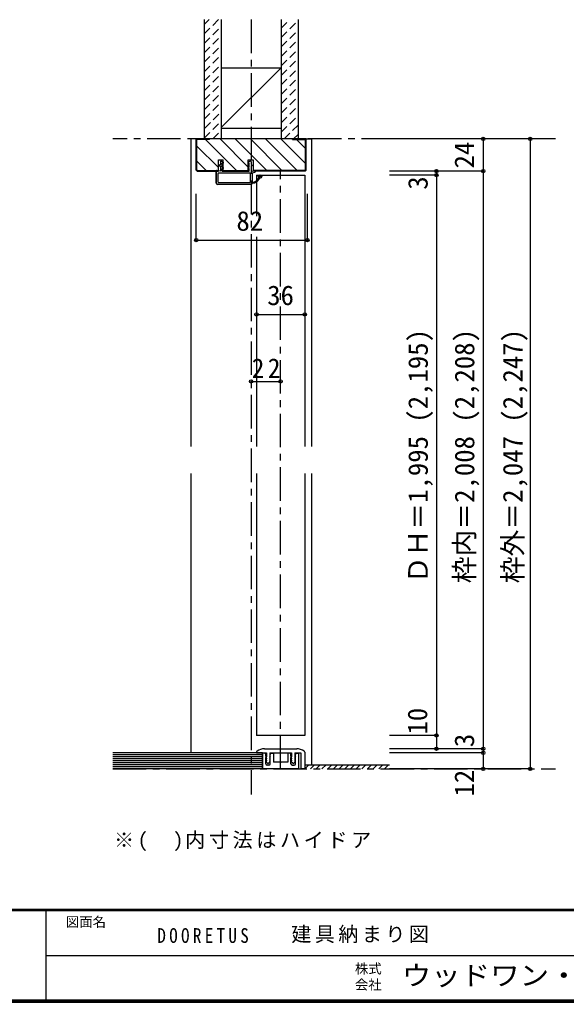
# Model space of a CAD drawing. Units: millimetres at full size, sheet at 1:5; details may follow other scales. Extents: x -973 to 977, y -718 to 696.
# Drawn here: x -18 to 390, y -701 to 32 of the extents above; entities that cross this region are included whole.
import ezdxf
from ezdxf.enums import TextEntityAlignment as Align

# ---------------------------------------------------------------- set-up
doc = ezdxf.new("R2010")
doc.units = ezdxf.units.MM
doc.header["$LTSCALE"] = 5
doc.header["$PDMODE"] = 32
doc.header["$PDSIZE"] = 2.5
doc.linetypes.add('CHAIN1', pattern=[8, 5, -1, 1, -1])
doc.linetypes.add('DASHED1', pattern=[1.8, 1.2, -0.6])
for name, color, linetype in [('0-0_補助線', 7, 'Continuous'), ('0-1_通り芯', 4, 'CHAIN1'), ('0-2_柱', 3, 'Continuous'), ('0-3_仕上げ', 7, 'Continuous'), ('0-4_枠', 3, 'Continuous'), ('0-6_扉', 6, 'Continuous'), ('0-7_金物', 7, 'Continuous'), ('0-A_文字', 7, 'Continuous'), ('0-B_寸法', 7, 'Continuous'), ('0-C_ハッチ', 4, 'DASHED1'), ('F-0_補助線', 7, 'Continuous'), ('F-1_枠', 6, 'Continuous'), ('F-A_文字', 7, 'Continuous')]:
    doc.layers.add(name, color=color, linetype=linetype)
doc.styles.add('ＭＳ ゴシック', font='')
doc.styles.get('ＭＳ ゴシック').set_extended_font_data('MS Gothic')

# ---------------------------------------------------------------- blocks, each defined once
blk = doc.blocks.new('2')
at = {"layer": '0-0_補助線'}
for p, q in [((-9.846, -9.622), (-9.846, 15.078)), ((-8.846, 16.078), (0.354, 16.078)), ((-8.846, 15.878), (0.637, 15.878)), ((-8.146, 14.678), (-1.546, 14.678)), ((-8.446, 14.378), (-8.446, -8.922)), ((-1.246, 14.378), (-1.246, -8.922)), ((0.154, 11.653), (2.154, 11.653)), ((0.154, 11.653), (0.154, -8.497)), ((2.154, 10.953), (2.154, 11.653)), ((3.154, 11.653), (2.512, 10.83)), ((3.154, 11.653), (6.154, 11.653)), ((4.154, 13.753), (4.154, 13.053)), ((5.154, 13.053), (4.512, 13.876)), ((7.154, 13.053), (5.154, 13.053)), ((6.154, 10.953), (6.154, 11.653)), ((7.558, 12.258), (6.516, 10.835)), ((-1.48, -10.622), (-8.846, -10.622)), ((-1.546, -9.222), (-8.146, -9.222)), ((-1.189, -10.85), (-0.732, -12.694)), ((0.354, -12.922), (-0.441, -12.922)), ((0.154, -8.497), (2.154, -8.497)), ((4.154, -9.897), (0.154, -9.897)), ((0.154, -9.897), (0.154, -10.622)), ((0.154, -10.622), (0.645, -12.548)), ((2.154, -7.797), (2.154, -8.497)), ((3.154, -8.497), (2.512, -7.674)), ((3.154, -8.497), (6.154, -8.497)), ((4.154, -10.597), (4.154, -9.897)), ((5.154, -9.897), (4.512, -10.72)), ((7.154, -9.897), (5.154, -9.897)), ((6.154, -7.797), (6.154, -8.497)), ((7.558, -9.101), (6.516, -7.679))]:
    blk.add_line(p, q, dxfattribs=at)
for points in [[(-9.646, 15.078), (-9.646, -9.622), (-9.846, -9.622)], [(4.154, 13.053), (0.154, 13.053), (0.649, 15.723)]]:
    blk.add_lwpolyline(points, dxfattribs=at)
for centre, radius, start, end in [((-8.846, 15.078), 1, 90, 180), ((-8.846, 15.078), 0.8, 90, 180), ((-8.146, 14.378), 0.3, 90, 180), ((-1.546, 14.378), 0.3, 0, 90), ((0.354, 15.778), 0.3, 349.49875, 90), ((2.354, 10.953), 0.2, 180, 322.03043), ((4.354, 13.753), 0.2, 37.96957, 180), ((6.354, 10.953), 0.2, 180, 323.78053), ((7.154, 12.553), 0.5, 323.78053, 90), ((-8.846, -9.622), 1, 180, 270), ((-2.846, -10.72), 6, 179.06153, 259.29815), ((-8.146, -8.922), 0.3, 180, 270), ((-2.846, -10.72), 5.3, 178.93757, 259.29815), ((-1.546, -8.922), 0.3, 270, 0), ((-1.48, -10.922), 0.3, 13.9282, 90), ((-0.441, -12.622), 0.3, 193.9282, 270), ((0.354, -12.622), 0.3, 270, 14.29438), ((2.354, -7.797), 0.2, 37.96957, 180), ((4.354, -10.597), 0.2, 180, 322.03043), ((6.354, -7.797), 0.2, 36.21947, 180), ((7.154, -9.397), 0.5, 270, 36.21947), ((-3.896, -16.272), 0.35, 259.29815, 79.29815)]:
    blk.add_arc(centre, radius, start, end, dxfattribs=at)
blk.add_point((-3.896, -16.622), dxfattribs=at)

msp = doc.modelspace()

# ---------------------------------------------------------------- linework, layer by layer
at = {"layer": '0-1_通り芯'}
for p, q in [((155.01, 32.333), (155.01, -545.826)), ((382.367, -56.667), (51.653, -56.667)), ((177.01, -526.667), (177.01, -80.667)), ((51.653, -526.667), (382.367, -526.667))]:
    msp.add_line(p, q, dxfattribs=at)
at = {"layer": '0-2_柱'}
for p, q in [((132.51, -3.667), (177.51, -3.667)), ((132.51, -48.667), (177.51, -48.667))]:
    msp.add_line(p, q, dxfattribs=at)
at = {"layer": '0-2_柱', "color": 7}
msp.add_line((132.51, -48.094), (177.51, -3.667), dxfattribs=at)
at = {"layer": '0-3_仕上げ', "color": 2}
for p, q in [((120.01, 32.333), (120.01, -56.667)), ((132.51, 32.333), (132.51, -56.667)), ((177.51, 32.333), (177.51, -56.667)), ((190.01, 32.333), (190.01, -56.667)), ((163.51, -514.667), (51.653, -514.667)), ((163.51, -526.667), (163.51, -514.667)), ((163.51, -526.667), (51.653, -526.667))]:
    msp.add_line(p, q, dxfattribs=at)
at = {"layer": '0-3_仕上げ'}
for p, q in [((163.51, -516.167), (51.653, -516.167)), ((163.51, -517.667), (51.653, -517.667)), ((163.51, -519.167), (51.653, -519.167)), ((163.51, -520.667), (51.653, -520.667)), ((163.51, -522.167), (51.653, -522.167)), ((163.51, -523.667), (51.653, -523.667)), ((163.51, -525.167), (51.653, -525.167)), ((195.01, -523.667), (258.367, -523.667))]:
    msp.add_line(p, q, dxfattribs=at)
at = {"layer": '0-4_枠', "color": 4}
for p, q in [((114.01, -56.667), (110.01, -56.667)), ((110.01, -56.667), (110.01, -286.167)), ((196.01, -56.667), (200.01, -56.667)), ((200.01, -56.667), (200.01, -286.167)), ((110.01, -306.167), (110.01, -514.667)), ((200.01, -306.167), (200.01, -523.667))]:
    msp.add_line(p, q, dxfattribs=at)
at = {"layer": '0-4_枠'}
for p, q in [((196.01, -56.667), (114.01, -56.667)), ((114.51, -79.752), (114.51, -57.167)), ((124.01, -57.167), (114.51, -57.167)), ((124.01, -57.167), (124.01, -56.667)), ((186.01, -57.167), (186.01, -56.667)), ((186.01, -57.167), (195.51, -57.167)), ((195.51, -79.752), (195.51, -57.167)), ((130.51, -72.167), (134.21, -72.167)), ((130.51, -80.667), (130.51, -72.167)), ((134.21, -80.667), (134.21, -72.167)), ((152.81, -80.667), (152.81, -72.167)), ((114.925, -80.167), (114.51, -79.752)), ((114.925, -80.167), (130.51, -80.167)), ((134.21, -80.167), (152.81, -80.167)), ((195.096, -80.167), (156.51, -80.167)), ((195.096, -80.167), (195.51, -79.752)), ((114.717, -80.667), (130.51, -80.667)), ((134.21, -80.667), (152.81, -80.667)), ((195.303, -80.667), (156.51, -80.667))]:
    msp.add_line(p, q, dxfattribs=at)
for points in [[(114.717, -80.667), (114.01, -79.959), (114.01, -56.667)], [(195.303, -80.667), (196.01, -79.959), (196.01, -56.667)], [(152.81, -72.167), (156.51, -72.167), (156.51, -80.667)]]:
    msp.add_lwpolyline(points, dxfattribs=at)
at = {"layer": '0-6_扉'}
for p, q in [((159.01, -83.667), (159.01, -114.357)), ((159.01, -83.667), (195.01, -83.667)), ((195.01, -83.667), (195.01, -286.167)), ((159.01, -129.588), (159.01, -286.167)), ((159.01, -306.167), (159.01, -501.667)), ((195.01, -306.167), (195.01, -501.667)), ((195.01, -501.667), (159.01, -501.667))]:
    msp.add_line(p, q, dxfattribs=at)
at = {"layer": '0-7_金物'}
for p, q in [((165.01, -511.667), (189.01, -511.667)), ((159.01, -514.183), (159.01, -514.667)), ((159.01, -514.667), (166.36, -514.667)), ((164.96, -514.967), (163.51, -514.967)), ((163.51, -526.667), (163.51, -514.967)), ((163.61, -514.967), (163.61, -526.667)), ((165.96, -517.217), (165.96, -515.967)), ((165.96, -517.217), (166.168, -517.562)), ((165.96, -518.217), (166.168, -517.871)), ((165.96, -522.967), (165.96, -518.217)), ((166.153, -518.012), (166.36, -517.667)), ((166.153, -518.321), (166.36, -518.667)), ((166.153, -519.512), (166.36, -519.167)), ((166.153, -519.821), (166.36, -520.167)), ((166.36, -514.667), (166.36, -517.667)), ((166.36, -518.667), (166.36, -519.167)), ((166.36, -520.167), (166.36, -520.667)), ((168.86, -514.667), (185.16, -514.667)), ((168.86, -514.667), (168.86, -517.667)), ((169.068, -518.012), (168.86, -517.667)), ((169.068, -518.321), (168.86, -518.667)), ((168.86, -518.667), (168.86, -519.167)), ((169.068, -519.512), (168.86, -519.167)), ((169.068, -519.821), (168.86, -520.167)), ((168.86, -520.167), (168.86, -520.667)), ((169.26, -517.217), (169.053, -517.562)), ((169.26, -518.217), (169.053, -517.871)), ((169.26, -517.217), (169.26, -515.967)), ((169.26, -522.967), (169.26, -518.217)), ((170.26, -514.967), (171.61, -514.967)), ((171.61, -514.967), (171.61, -521.667)), ((182.41, -514.967), (182.41, -521.667)), ((183.76, -514.967), (182.41, -514.967)), ((184.76, -517.217), (184.76, -515.967)), ((184.76, -517.217), (184.968, -517.562)), ((184.76, -518.217), (184.968, -517.871)), ((184.76, -522.967), (184.76, -518.217)), ((184.953, -518.012), (185.16, -517.667)), ((184.953, -518.321), (185.16, -518.667)), ((184.953, -519.512), (185.16, -519.167)), ((184.953, -519.821), (185.16, -520.167)), ((185.16, -514.667), (185.16, -517.667)), ((185.16, -518.667), (185.16, -519.167)), ((185.16, -520.167), (185.16, -520.667)), ((187.66, -514.667), (192.01, -514.667)), ((187.66, -514.667), (187.66, -517.667)), ((187.868, -518.012), (187.66, -517.667)), ((187.868, -518.321), (187.66, -518.667)), ((187.66, -518.667), (187.66, -519.167)), ((187.868, -519.512), (187.66, -519.167)), ((187.868, -519.821), (187.66, -520.167)), ((187.66, -520.167), (187.66, -520.667)), ((188.06, -517.217), (187.853, -517.562)), ((188.06, -518.217), (187.853, -517.871)), ((188.06, -517.217), (188.06, -515.967)), ((188.06, -522.967), (188.06, -518.217)), ((189.06, -514.967), (190.51, -514.967)), ((190.41, -514.967), (190.41, -526.667)), ((190.51, -526.667), (190.51, -514.967)), ((192.01, -514.667), (192.01, -526.367)), ((195.01, -514.183), (195.01, -526.367)), ((190.51, -526.667), (163.51, -526.667)), ((166.153, -521.012), (166.36, -520.667)), ((167.244, -522.507), (166.19, -521.371)), ((168.26, -523.967), (166.96, -523.967)), ((169.03, -521.371), (167.977, -522.507)), ((169.068, -521.012), (168.86, -520.667)), ((176.51, -521.667), (171.61, -521.667)), ((177.01, -522.167), (176.51, -521.667)), ((177.01, -522.167), (177.51, -521.667)), ((182.41, -521.667), (177.51, -521.667)), ((184.953, -521.012), (185.16, -520.667)), ((186.044, -522.507), (184.99, -521.371)), ((185.76, -523.967), (187.06, -523.967)), ((187.83, -521.371), (186.777, -522.507)), ((187.868, -521.012), (187.66, -520.667)), ((192.01, -526.367), (195.01, -526.367))]:
    msp.add_line(p, q, dxfattribs=at)
for centre, radius, start, end in [((165.01, -521.667), 10, 90, 123.74899), ((189.01, -521.667), 10, 56.25101, 90), ((160.01, -514.183), 1, 123.74899, 180), ((164.96, -515.967), 1, 0, 90), ((166.41, -518.167), 0.3, 149.05366, 210.94634), ((166.41, -519.667), 0.3, 149.05366, 210.94634), ((165.91, -517.717), 0.3, 329.05368, 30.94635), ((169.31, -517.717), 0.3, 149.05365, 210.94632), ((168.81, -518.167), 0.3, 329.05366, 30.94634), ((168.81, -519.667), 0.3, 329.05366, 30.94634), ((170.26, -515.967), 1, 90, 180), ((183.76, -515.967), 1, 0, 90), ((185.21, -518.167), 0.3, 149.05366, 210.94634), ((185.21, -519.667), 0.3, 149.05366, 210.94634), ((184.71, -517.717), 0.3, 329.05368, 30.94635), ((188.11, -517.717), 0.3, 149.05365, 210.94632), ((187.61, -518.167), 0.3, 329.05366, 30.94634), ((187.61, -519.667), 0.3, 329.05366, 30.94634), ((189.06, -515.967), 1, 90, 180), ((194.01, -514.183), 1, 0, 56.25101), ((166.96, -522.967), 1, 180, 270), ((166.41, -521.167), 0.3, 149.05366, 222.83826), ((167.61, -522.167), 0.5, 222.83826, 317.16174), ((168.26, -522.967), 1, 270, 0), ((168.81, -521.167), 0.3, 317.16174, 30.94634), ((185.76, -522.967), 1, 180, 270), ((185.21, -521.167), 0.3, 149.05366, 222.83826), ((186.41, -522.167), 0.5, 222.83826, 317.16174), ((187.06, -522.967), 1, 270, 0), ((187.61, -521.167), 0.3, 317.16174, 30.94634)]:
    msp.add_arc(centre, radius, start, end, dxfattribs=at)
at = {"layer": '0-B_寸法', "color": 4}
for p, q in [((363.367, -56.667), (258.367, -56.667)), ((328.367, -56.667), (328.367, -526.667)), ((363.367, -56.667), (363.367, -526.667)), ((328.367, -80.667), (258.367, -80.667)), ((293.367, -83.667), (258.367, -83.667)), ((293.367, -80.667), (293.367, -511.667)), ((114.01, -132.088), (114.01, -97.566)), ((197.01, -132.088), (197.01, -97.566)), ((114.01, -132.088), (197.01, -132.088)), ((159.01, -187.548), (195.01, -187.548)), ((155.01, -237.548), (177.01, -237.548)), ((293.367, -501.667), (258.367, -501.667)), ((328.367, -511.667), (258.367, -511.667)), ((328.367, -514.667), (258.367, -514.667)), ((363.367, -526.667), (258.367, -526.667))]:
    msp.add_line(p, q, dxfattribs=at)
at = {"layer": '0-B_寸法'}
for p in [(328.367, -56.667), (363.367, -56.667), (293.367, -80.667), (328.367, -80.667), (293.367, -83.667), (114.01, -132.088), (197.01, -132.088), (159.01, -187.548), (195.01, -187.548), (155.01, -237.548), (177.01, -237.548), (293.367, -501.667), (293.367, -511.667), (328.367, -511.667), (328.367, -514.667), (328.367, -526.667), (363.367, -526.667)]:
    msp.add_point(p, dxfattribs=at)
at = {"layer": '0-C_ハッチ'}
for p, q in [((120.01, 28.794), (123.55, 32.333)), ((120.01, 21.723), (130.621, 32.333)), ((177.51, 26.085), (183.758, 32.333)), ((177.51, 19.014), (190.01, 31.514)), ((120.01, 14.651), (132.51, 27.151)), ((177.51, 11.943), (190.01, 24.443)), ((120.01, 7.58), (132.51, 20.08)), ((177.51, 4.872), (190.01, 17.372)), ((120.01, 0.509), (132.51, 13.009)), ((177.51, -2.199), (190.01, 10.301)), ((120.01, -6.562), (132.51, 5.938)), ((177.51, -9.27), (190.01, 3.23)), ((120.01, -13.633), (132.51, -1.133)), ((177.51, -16.341), (190.01, -3.841)), ((120.01, -20.704), (132.51, -8.204)), ((177.51, -23.412), (190.01, -10.912)), ((120.01, -27.775), (132.51, -15.275)), ((177.51, -30.483), (190.01, -17.983)), ((120.01, -34.846), (132.51, -22.346)), ((177.51, -37.554), (190.01, -25.054)), ((120.01, -41.917), (132.51, -29.417)), ((120.332, -48.667), (132.51, -36.488)), ((177.51, -44.625), (190.01, -32.125)), ((120.01, -56.059), (132.51, -43.559)), ((177.51, -51.696), (190.01, -39.196)), ((126.474, -56.667), (132.51, -50.63)), ((179.611, -56.667), (190.01, -46.267)), ((186.682, -56.667), (190.01, -53.338))]:
    msp.add_line(p, q, dxfattribs=at)
at = {"layer": '0-C_ハッチ', "linetype": 'Continuous'}
for p, q in [((121.04, -57.167), (144.04, -80.167)), ((131.853, -56.667), (152.81, -77.624)), ((143.168, -56.667), (166.667, -80.167)), ((154.481, -56.667), (177.981, -80.167)), ((165.795, -56.667), (189.295, -80.167)), ((177.108, -56.667), (195.51, -75.069)), ((188.922, -57.167), (195.51, -63.755)), ((114.51, -61.951), (130.51, -77.951)), ((114.51, -73.264), (121.412, -80.167)), ((195.179, -526.667), (198.179, -523.667)), ((199.421, -526.667), (202.421, -523.667)), ((203.664, -526.667), (206.664, -523.667)), ((207.907, -526.667), (210.907, -523.667)), ((212.149, -526.667), (215.149, -523.667)), ((216.392, -526.667), (219.392, -523.667)), ((220.634, -526.667), (223.634, -523.667)), ((224.877, -526.667), (227.877, -523.667)), ((229.12, -526.667), (232.12, -523.667)), ((233.362, -526.667), (236.362, -523.667)), ((237.605, -526.667), (240.605, -523.667)), ((241.848, -526.667), (244.848, -523.667)), ((246.09, -526.667), (249.09, -523.667)), ((250.333, -526.667), (253.333, -523.667)), ((254.576, -526.667), (257.576, -523.667))]:
    msp.add_line(p, q, dxfattribs=at)
at = {"layer": 'F-1_枠'}
for p, q in [((976.653, -631.667), (-973.347, -631.667)), ((976.653, -632.5), (-973.347, -632.5)), ((1.653, -632.5), (1.653, -699.167)), ((1.653, -665.833), (974.986, -665.834)), ((976.653, -699.167), (-973.347, -699.167)), ((976.653, -700), (-973.347, -700)), ((976.653, -700.833), (-973.347, -700.833))]:
    msp.add_line(p, q, dxfattribs=at)

# ---------------------------------------------------------------- block references
at = {"layer": '0-7_金物', "rotation": 90}
msp.add_blockref('2', (145.088, -80.821), dxfattribs=at)

# ---------------------------------------------------------------- texts
at = {"layer": '0-A_文字', "insert": (52.619, -588.095), "char_height": 11, "attachment_point": 7, "style": 'ＭＳ ゴシック'}
msp.add_mtext('\\T1.18;※(\u3000)内寸法はハイドア', dxfattribs=at)
at = {"layer": '0-B_寸法', "style": 'ＭＳ ゴシック'}
for s, p in [('24', (325.867, -78.667)), ('3', (291.204, -94.552)), ('ＤＨ＝1,995 (2,195)', (291.33, -388.167)), ('枠内＝2,008 (2,208)', (326.01, -388.167)), ('枠外＝2,047 (2,247)', (362.025, -388.167)), ('10', (290.867, -501.042)), ('3', (325.867, -510.417)), ('12', (325.867, -547.292))]:
    msp.add_text(s, height=14.66, rotation=90, dxfattribs=at).set_placement(p, align=Align.BOTTOM_LEFT)
for s, p in [('82', (144.01, -129.588)), ('36', (167.01, -185.048))]:
    msp.add_text(s, height=14.66, dxfattribs=at).set_placement(p, align=Align.BOTTOM_LEFT)
at = {"layer": '0-B_寸法', "insert": (155.385, -235.048), "char_height": 14.66, "attachment_point": 7, "style": 'ＭＳ ゴシック'}
msp.add_mtext('\\T1.27;\\W0.95;22', dxfattribs=at)
at = {"layer": 'F-0_補助線', "char_height": 11, "attachment_point": 7, "style": 'ＭＳ ゴシック'}
for s, insert in [('\\T1.17;建具納まり図', (184.986, -656.667)), ('\\T1.39;\\W0.85;DOORETUS', (84.986, -656.667))]:
    msp.add_mtext(s, dxfattribs=dict(at, insert=insert))
at = {"layer": 'F-A_文字', "style": 'ＭＳ ゴシック'}
for s, p in [('図面名', (16.653, -646.667)), ('株式', (232.486, -681.5)), ('会社', (232.486, -693.5))]:
    msp.add_text(s, height=7.331, dxfattribs=at).set_placement(p, align=Align.BOTTOM_LEFT)
at = {"layer": 'F-A_文字', "style": 'ＭＳ ゴシック', "width": 1.1}
msp.add_text('ウッドワン・・・', height=14.66, dxfattribs=at).set_placement((267.486, -692.5), align=Align.BOTTOM_LEFT)

doc.saveas('drawing.dxf')
